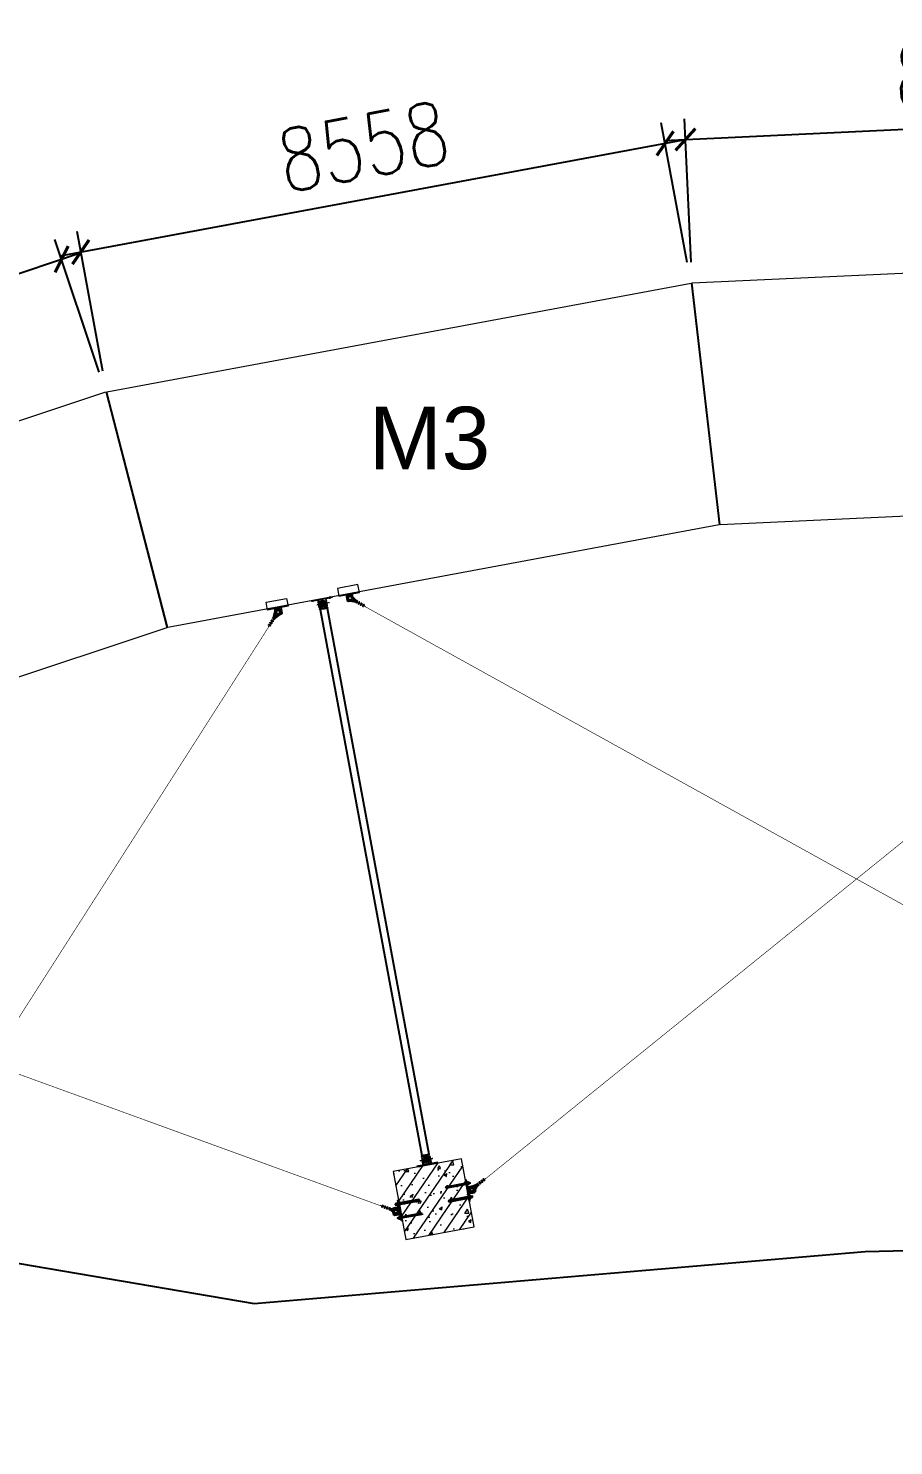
# Model space of a CAD drawing. Header units: millimetres. Extents: x 11827 to 862553, y 15071 to 134256.
# Drawn here: x 284095 to 296553, y 69347 to 89763 of the extents above; entities that cross this region are included whole.
import ezdxf

# ---------------------------------------------------------------- set-up
doc = ezdxf.new("R2010")
doc.units = ezdxf.units.MM
for name, pattern in [('CENTER', [2, 1.25, -0.25, 0.25, -0.25]), ('DASHDOT2', [12.7, 6.35, -3.175, 0, -3.175]), ('DASHED2', [9.525, 6.35, -3.175])]:
    doc.linetypes.add(name, pattern=pattern)
for name, color, linetype in [('BS-Annectent', 115, 'Continuous'), ('HR-dimension', 9, 'Continuous'), ('STEEL', 34, 'Continuous')]:
    doc.layers.add(name, color=color, linetype=linetype)
for name, color, linetype, lineweight in [('扣板', 7, 'Continuous', 9), ('文字标注', 220, 'Continuous', 18), ('结构', 52, 'Continuous', 18), ('铝主梁', 3, 'Continuous', 9)]:
    doc.layers.add(name, color=color, linetype=linetype, lineweight=lineweight)
doc.styles.add('HZTXT', font='txtw.shx', dxfattribs={"width": 0.8, "bigfont": 'hztxtw.shx'})
doc.styles.get("Standard").update_dxf_attribs({"font": 'arial.ttf'})
doc.dimstyles.new('DIM-300', dxfattribs={"dimscale": 300, "dimtxt": 3, "dimasz": 1, "dimexe": 1, "dimexo": 1, "dimgap": 1, "dimtad": 1, "dimdec": 0, "dimdsep": 46, "dimtxsty": 'HZTXT', "dimblk": 'ARCHTICK', "dimcen": 0, "dimdle": 1, "dimclrd": 9, "dimclre": 9, "dimclrt": 2, "dimadec": 1, "dimazin": 0, "dimtfac": 1, "dimtdec": 0, "dimtix": 1, "dimtmove": 2, "dimatfit": 3, "dimldrblk": 'ARCHTICK', "dimfxl": 10, "dimtolj": 1, "dimtzin": 0, "dimarcsym": 1})
pattern_1 = [(322.3042363, (-182477.9547, -50528.7565), (6.337899573, -0.8851938), [7.9375, -1.5875, 0, -1.5875])]
pattern_2 = [(322.3042363, (-55311.4466, 178520.0052), (6.337899573, -0.8851938), [7.9375, -1.5875, 0, -1.5875])]

# ---------------------------------------------------------------- blocks, each defined once
blk = doc.blocks.new('thwerg')
at = {"color": 252, "linetype": 'Continuous', "elevation": -32017, "flags": 128}
blk.add_lwpolyline([(106933, -30769), (107635, -30369), (114725, -28078), (119240, -25868), (122867, -24992), (126369, -24863), (131244, -25695), (140044, -24946), (146723, -24787), (160192, -25793), (172447, -28232), (182746, -30446)], dxfattribs=at)
blk = doc.blocks.new('_ArchTick')
at = {"color": 0, "linetype": 'ByBlock', "lineweight": 100, "const_width": 0.15}
blk.add_lwpolyline([(-0.5, -0.5), (0.5, 0.5)], dxfattribs=at)
blk = doc.blocks.new('*D719')
at = {"color": 9, "lineweight": -2, "transparency": 16777216}
for p, q in [((285114, 84810), (284478, 86722)), ((276168, 83639), (284857, 86532)), ((276995, 82106), (276358, 84018))]:
    blk.add_line(p, q, dxfattribs=at)
at = {"layer": 'Defpoints', "color": 0, "transparency": 16777216}
for p in [(284573, 86437), (285209, 84525, 29521), (277090, 81821, 29521)]:
    blk.add_point(p, dxfattribs=at)
at = {"color": 9, "lineweight": -2, "transparency": 16777216, "xscale": 300, "yscale": 300, "zscale": 300}
for p, rotation in [((284573, 86437), 18.41641743830171), ((276453, 83734), 198.4164174383017)]:
    blk.add_blockref('_ArchTick', p, dxfattribs=dict(at, rotation=rotation))
at = {"color": 2, "transparency": 16777216, "insert": (280276, 85797), "char_height": 900, "attachment_point": 5, "rotation": 18.4164, "style": 'HZTXT'}
blk.add_mtext('\\A1;8558', dxfattribs=at)
blk = doc.blocks.new('*D720')
at = {"color": 9, "lineweight": -2, "transparency": 16777216}
for p, q in [((293582, 86389), (293208, 88400)), ((284554, 86485), (293558, 88160)), ((285169, 84824), (284795, 86835))]:
    blk.add_line(p, q, dxfattribs=at)
at = {"layer": 'Defpoints', "color": 0, "transparency": 16777216}
for p in [(293263, 88105), (293637, 86094, 29521), (285224, 84529, 29521)]:
    blk.add_point(p, dxfattribs=at)
at = {"color": 9, "lineweight": -2, "transparency": 16777216, "xscale": 300, "yscale": 300, "zscale": 300}
for p, rotation in [((293263, 88105), 10.53744300750394), ((284849, 86540), 190.5374430075039)]:
    blk.add_blockref('_ArchTick', p, dxfattribs=dict(at, rotation=rotation))
at = {"color": 2, "transparency": 16777216, "insert": (288919, 88060), "char_height": 900, "attachment_point": 5, "rotation": 10.5374, "style": 'HZTXT'}
blk.add_mtext('\\A1;8558', dxfattribs=at)
blk = doc.blocks.new('*D721')
at = {"color": 9, "lineweight": -2, "transparency": 16777216}
for p, q in [((302187, 86792), (302091, 88858)), ((293256, 88148), (302404, 88573)), ((293638, 86395), (293542, 88461))]:
    blk.add_line(p, q, dxfattribs=at)
at = {"layer": 'Defpoints', "color": 0, "transparency": 16777216}
for p in [(302105, 88559), (302201, 86493, 29521), (293652, 86096, 29521)]:
    blk.add_point(p, dxfattribs=at)
at = {"color": 9, "lineweight": -2, "transparency": 16777216, "xscale": 300, "yscale": 300, "zscale": 300}
for p, rotation in [((302105, 88559), 2.658468576705857), ((293556, 88162), 182.6584685767059)]:
    blk.add_blockref('_ArchTick', p, dxfattribs=dict(at, rotation=rotation))
at = {"color": 2, "transparency": 16777216, "insert": (297796, 89109), "char_height": 900, "attachment_point": 5, "rotation": 2.6585, "style": 'HZTXT'}
blk.add_mtext('\\A1;8558', dxfattribs=at)
blk = doc.blocks.new('*U1466')
at = {"layer": '结构'}
h = blk.add_hatch(dxfattribs=at)
h.set_pattern_fill('ANSI36', color=252, angle=-82.6958)
h.set_pattern_definition(pattern_1)
h.paths.add_polyline_path([(-129, 51), (-150, 49), (-148, 37), (-127, 39)])
h.paths.add_polyline_path([(109, 82), (-111, 54), (-109, 42), (111, 70)])
h.paths.add_polyline_path([(148, 87), (127, 84), (129, 72), (150, 75)])
h.paths.add_polyline_path([(62, 64), (50, 62), (56, 15), (68, 17)])
h.paths.add_polyline_path([(73, -19), (61, -20), (64, -47), (76, -45)])
h.paths.add_polyline_path([(7, 56), (-5, 55), (1, 8), (13, 10)])
h.paths.add_polyline_path([(17, -26), (5, -27), (9, -54), (21, -53)])
h.paths.add_polyline_path([(-49, 49), (-61, 48), (-55, 1), (-43, 3)])
h.paths.add_polyline_path([(-38, -33), (-50, -34), (-47, -61), (-35, -60)])
h = blk.add_hatch(dxfattribs=at)
h.set_pattern_fill('ANSI36', color=252, angle=-82.6958)
h.set_pattern_definition(pattern_2)
h.paths.add_polyline_path([(39, 13), (36, 40), (24, 39), (27, 12)])
h.paths.add_polyline_path([(49, -64), (44, -22), (32, -24), (37, -66)])
h.paths.add_polyline_path([(77, -73), (76, -61), (-43, -76), (-42, -88)])
h.paths.add_polyline_path([(-5, -71), (-10, -29), (-22, -31), (-16, -72)])
h.paths.add_polyline_path([(-14, 6), (-18, 33), (-30, 32), (-26, 5)])
at = {"layer": '文字标注', "color": 1, "linetype": 'CENTER', "ltscale": 2}
for points in [[(-129, 51), (-111, 54), (-109, 42), (-127, 39)], [(-38, -33), (-50, -34), (-55, 1), (-43, 3)], [(-10, -29), (-22, -31), (-26, 5), (-14, 6)], [(17, -26), (5, -27), (1, 8), (13, 10)], [(44, -22), (32, -24), (27, 12), (39, 13)], [(61, -20), (73, -19), (68, 17), (56, 15)], [(127, 84), (109, 82), (111, 70), (129, 72)]]:
    blk.add_lwpolyline(points, close=True, dxfattribs=at)
for points in [[(-118, 36), (-119, 47), (-120, 57)], [(106, 4), (-84, -21)], [(120, 66), (119, 78), (118, 88)], [(74, 0), (-56, -17)]]:
    blk.add_lwpolyline(points, dxfattribs=at)
at = {"layer": '结构'}
for points in [[(-150, 49), (148, 87), (150, 75), (-148, 37), (-150, 49)], [(-49, 49), (-35, -60), (-47, -61), (-61, 48), (-49, 49)], [(-18, 33), (-5, -71), (-16, -72), (-30, 32), (-18, 33)], [(7, 56), (21, -53), (9, -54), (-5, 55), (7, 56)], [(36, 40), (49, -64), (37, -66), (24, 39), (36, 40)], [(50, 62), (64, -47), (76, -45), (62, 64), (50, 62)]]:
    blk.add_lwpolyline(points, dxfattribs=at)
blk.add_lwpolyline([(-43, -76), (76, -61), (77, -73), (-42, -88)], close=True, dxfattribs=at)
blk = doc.blocks.new('*U1467')
at = {"color": 0, "linetype": 'ByBlock', "lineweight": -2, "transparency": 16777216}
blk.add_blockref('*U1466', (0, 0), dxfattribs=at)
blk = doc.blocks.new('*U1468')
at = {"layer": '结构'}
h = blk.add_hatch(dxfattribs=at)
h.set_pattern_fill('ANSI36', color=252, angle=-82.6958)
h.set_pattern_definition(pattern_1)
h.paths.add_polyline_path([(-129, 51), (-150, 49), (-148, 37), (-127, 39)])
h.paths.add_polyline_path([(109, 82), (-111, 54), (-109, 42), (111, 70)])
h.paths.add_polyline_path([(148, 87), (127, 84), (129, 72), (150, 75)])
h.paths.add_polyline_path([(62, 64), (50, 62), (56, 15), (68, 17)])
h.paths.add_polyline_path([(73, -19), (61, -20), (64, -47), (76, -45)])
h.paths.add_polyline_path([(7, 56), (-5, 55), (1, 8), (13, 10)])
h.paths.add_polyline_path([(17, -26), (5, -27), (9, -54), (21, -53)])
h.paths.add_polyline_path([(-49, 49), (-61, 48), (-55, 1), (-43, 3)])
h.paths.add_polyline_path([(-38, -33), (-50, -34), (-47, -61), (-35, -60)])
h = blk.add_hatch(dxfattribs=at)
h.set_pattern_fill('ANSI36', color=252, angle=-82.6958)
h.set_pattern_definition(pattern_2)
h.paths.add_polyline_path([(39, 13), (36, 40), (24, 39), (27, 12)])
h.paths.add_polyline_path([(49, -64), (44, -22), (32, -24), (37, -66)])
h.paths.add_polyline_path([(77, -73), (76, -61), (-43, -76), (-42, -88)])
h.paths.add_polyline_path([(-5, -71), (-10, -29), (-22, -31), (-16, -72)])
h.paths.add_polyline_path([(-14, 6), (-18, 33), (-30, 32), (-26, 5)])
at = {"layer": '文字标注', "color": 1, "linetype": 'CENTER', "ltscale": 2}
for points in [[(-129, 51), (-111, 54), (-109, 42), (-127, 39)], [(-38, -33), (-50, -34), (-55, 1), (-43, 3)], [(-10, -29), (-22, -31), (-26, 5), (-14, 6)], [(17, -26), (5, -27), (1, 8), (13, 10)], [(44, -22), (32, -24), (27, 12), (39, 13)], [(61, -20), (73, -19), (68, 17), (56, 15)], [(127, 84), (109, 82), (111, 70), (129, 72)]]:
    blk.add_lwpolyline(points, close=True, dxfattribs=at)
for points in [[(-118, 36), (-119, 47), (-120, 57)], [(106, 4), (-84, -21)], [(120, 66), (119, 78), (118, 88)], [(74, 0), (-56, -17)]]:
    blk.add_lwpolyline(points, dxfattribs=at)
at = {"layer": '结构'}
for points in [[(-150, 49), (148, 87), (150, 75), (-148, 37), (-150, 49)], [(-49, 49), (-35, -60), (-47, -61), (-61, 48), (-49, 49)], [(-18, 33), (-5, -71), (-16, -72), (-30, 32), (-18, 33)], [(7, 56), (21, -53), (9, -54), (-5, 55), (7, 56)], [(36, 40), (49, -64), (37, -66), (24, 39), (36, 40)], [(50, 62), (64, -47), (76, -45), (62, 64), (50, 62)]]:
    blk.add_lwpolyline(points, dxfattribs=at)
blk.add_lwpolyline([(-43, -76), (76, -61), (77, -73), (-42, -88)], close=True, dxfattribs=at)
blk = doc.blocks.new('*U1465')
at = {"color": 0, "linetype": 'ByBlock', "lineweight": -2, "transparency": 16777216}
blk.add_blockref('*U1468', (0, 0), dxfattribs=at)
blk = doc.blocks.new('*U1444')
for points in [[(-42, 4000), (-42, -4000)], [(58, 4000), (58, -4000)]]:
    blk.add_lwpolyline(points)
at = {"rotation": 352.6957637374326}
blk.add_blockref('*U1465', (0, 4082), dxfattribs=at)
at = {"xscale": -1, "rotation": 187.3042362625675}
blk.add_blockref('*U1467', (0, -4082), dxfattribs=at)
blk = doc.blocks.new('*U1445')
at = {"color": 0, "linetype": 'ByBlock', "lineweight": -2, "transparency": 16777216}
blk.add_blockref('*U1444', (0, 0), dxfattribs=at)
blk = doc.blocks.new('*U1454')
at = {"layer": '结构'}
h = blk.add_hatch(dxfattribs=at)
h.set_pattern_fill('ANSI31', color=256, scale=50)
h.set_pattern_definition([(45, (-68008.16, -15146.68), (-112.2532, 112.2532), [])])
h.paths.add_polyline_path([(500, 500), (-500, 500), (-500, -500), (500, -500)])
h = blk.add_hatch(dxfattribs=at)
h.set_pattern_fill('AR-CONC', color=256, scale=2.5)
h.set_pattern_definition([(50, (-68008.16, -15146.68), (455.4617, -39.8477), [47.625, -523.875]), (355, (-68008.16, -15146.7), (-88.1086, 477.642), [38.1, -419.1015]), (100.45144, (-67970.2, -15150), (367.353, 437.7944), [40.475, -445.2256]), (46.1842, (-68008.16, -15019.7), (677.6976, -105.106), [71.4375, -785.8125]), (96.6356, (-67951.7, -15028.44), (593.5103, 618.5653), [60.7126, -667.839]), (351.1842, (-68008.16, -15019.7), (593.51, 618.565), [57.15, -628.649]), (21, (-67944.66, -15051.43), (379.036, -255.663), [47.625, -523.875]), (326, (-67944.66, -15051.43), (154.505, 460.47), [38.1, -419.1]), (71.45144, (-67913.07, -15072.74), (533.541, 204.807), [40.475, -445.2248]), (37.5, (-68008.16, -15146.68), (7.7215, 211.3876), [0, -414.02, 0, -425.45, 0, -420.6875]), (7.5, (-68008.16, -15146.68), (167.04916, 250.45144), [0, -242.57, 0, -404.495, 0, -160.3375]), (327.5, (-68149.76, -15146.68), (338.9765, -14.32186), [0, -158.75, 0, -495.3, 0, -657.225]), (317.5, (-68213.26, -15146.68), (370.323, 63.5662), [0, -206.375, 0, -328.93, 0, -466.725])])
h.paths.add_polyline_path([(500, 500), (-500, 500), (-500, -500), (500, -500)])
blk.add_lwpolyline([(-500, 500), (-500, -500), (500, -500), (500, 500), (-500, 500)], dxfattribs=at)
blk = doc.blocks.new('*U1455')
at = {"color": 0, "linetype": 'ByBlock', "lineweight": -2, "transparency": 16777216}
blk.add_blockref('*U1454', (0, 0), dxfattribs=at)
blk = doc.blocks.new('*U1397')
at = {"color": 7, "linetype": 'Continuous', "lineweight": 15}
for p, q in [((-9, 9), (-10, 8)), ((-10, 8), (-10, 1)), ((-10, 1), (-9, 0)), ((-9, 9), (9, 9)), ((-9, 0), (9, 0)), ((-5, 8), (-5, 1)), ((5, 8), (5, 1)), ((10, 8), (9, 9)), ((9, 0), (10, 1)), ((10, 8), (10, 1))]:
    blk.add_line(p, q, dxfattribs=at)
for centre, start, end in [((0, -8), 72.4233, 107.5767), ((0, 17), 252.4233, 287.5767)]:
    blk.add_arc(centre, 17.2, start, end, dxfattribs=at)
for points, knots in [([(-10, 8), (-10, 9), (-9, 9), (-8, 9), (-7, 9), (-6, 9), (-6, 9), (-5, 8)], [0, 0, 0, 0, 0.264534, 0.399289, 0.53507, 0.765405, 1, 1, 1, 1]), ([(-5, 1), (-6, 1), (-6, 0), (-7, 0), (-8, 0), (-9, 0), (-10, 1), (-10, 1)], [0, 0, 0, 0, 0.264534, 0.399289, 0.53507, 0.765405, 1, 1, 1, 1]), ([(5, 8), (6, 9), (6, 9), (7, 9), (8, 9), (9, 9), (10, 9), (10, 8)], [0, 0, 0, 0, 0.264536, 0.399814, 0.535067, 0.765403, 1, 1, 1, 1]), ([(10, 1), (10, 1), (9, 0), (8, 0), (7, 0), (6, 0), (6, 1), (5, 1)], [0, 0, 0, 0, 0.264536, 0.399814, 0.535067, 0.765403, 1, 1, 1, 1])]:
    blk.add_open_spline(points, degree=3, knots=knots, dxfattribs=at)
blk = doc.blocks.new('A$C72EA2C7E')
blk.add_line((-8, -6), (8, -6))
at = {"color": 7, "linetype": 'Continuous', "lineweight": 15}
for p, q in [((-5, -40), (-5, -6)), ((-4, -41), (-5, -40)), ((5, -40), (-5, -40)), ((-4, -41), (5, -41)), ((5, -6), (5, -40)), ((5, -40), (5, -41))]:
    blk.add_line(p, q, dxfattribs=at)
at = {"color": 7, "linetype": 'Continuous', "lineweight": 0}
for p, q in [((-4, -41), (-4, -6)), ((5, -41), (5, -6))]:
    blk.add_line(p, q, dxfattribs=at)
blk.add_arc((0, -8), 8, 17.4862, 162.5138)
at = {"extrusion": (0, 0, -1), "xscale": 0.9999974999999999, "yscale": 0.9999974999999999, "zscale": -0.9999974999999999}
blk.add_blockref('*U1397', (0, -39), dxfattribs=at)
blk = doc.blocks.new('A$C9fee1c81')
h = blk.add_hatch(color=1)
h.dxf.hatch_style = 1
h.paths.add_polyline_path([(-5929, 1837), (-6020, 1810, -1.447528), (-6016, 1887), (-5928, 1852)])
h.paths.add_polyline_path([(-5942, 1844), (-5942, 1845), (-5958, 1852), (-5957, 1855), (-6019, 1880, 1.452111), (-6022, 1817), (-5958, 1836), (-5959, 1839)], flags=16)
h = blk.add_hatch()
h.set_pattern_fill('ANSI38', color=253, scale=0.7, angle=-2.5)
h.set_pattern_definition([(42.5, (-384069.4044, 295980.6416), (-1.501499236, 1.638598881), []), (132.5, (-384069.4044, 295980.6416), (-4.641597354, 1.775698526), [5.55625, -3.33375])])
h.paths.add_polyline_path([(-5960, 1843), (-5958, 1836), (-6022, 1817, -1.452111), (-6019, 1880), (-5957, 1855), (-5958, 1852), (-5959, 1849), (-6022, 1873, 1.452111), (-6024, 1823)])
h = blk.add_hatch(color=1)
h.dxf.hatch_style = 1
h.paths.add_polyline_path([(7763, 1838), (7854, 1802, 1.406258), (7855, 1880), (7764, 1853)])
h.paths.add_polyline_path([(7794, 1850), (7793, 1854), (7857, 1873, -1.406258), (7856, 1809), (7792, 1835), (7777, 1845)], flags=16)
h = blk.add_hatch()
h.set_pattern_fill('ANSI38', color=253, scale=0.7, angle=-2.5)
h.set_pattern_definition([(42.5, (-373908.014, 296136.0442), (-1.501499236, 1.638598881), []), (132.5, (-373908.014, 296136.0442), (-4.641597354, 1.775698526), [5.55625, -3.33375])])
h.paths.add_polyline_path([(7795, 1841), (7792, 1835), (7854, 1810, 1.452111), (7857, 1873), (7793, 1854), (7794, 1850), (7795, 1847), (7859, 1866, -1.452111), (7857, 1816)])
at = {"color": 1, "linetype": 'DASHED2'}
for p, q in [((-6067, 1863), (-6068, 1845)), ((7901, 1850), (7900, 1829))]:
    blk.add_line(p, q, dxfattribs=at)
blk.add_line((-5933, 1849), (-5929, 1841))
at = {"color": 1}
for points in [[(-5929, 1837), (-6020, 1810, -1.447528), (-6016, 1887), (-5928, 1852)], [(-5958, 1852), (-5942, 1845), (-5942, 1844), (-5959, 1839), (-5958, 1836), (-6022, 1817, -1.452111), (-6019, 1880), (-5957, 1855)], [(7763, 1838), (7851, 1803, 1.447528), (7855, 1880), (7764, 1853)], [(7794, 1850), (7778, 1845), (7778, 1844), (7793, 1838), (7792, 1835), (7854, 1810, 1.452111), (7857, 1873), (7793, 1854)]]:
    blk.add_lwpolyline(points, format="xyb", close=True, dxfattribs=at)
for points in [[(-5929, 1841), (-6021, 1814, -1.449849), (-6018, 1883), (-5933, 1849)], [(-5958, 1836), (-6022, 1817, -1.452111), (-6019, 1880), (-5957, 1855)], [(-5958, 1836), (-6022, 1817, -1.452111), (-6019, 1880), (-5957, 1855)], [(7764, 1842), (7853, 1807, 1.449849), (7856, 1876), (7769, 1850)], [(7792, 1835), (7854, 1810, 1.452111), (7857, 1873), (7793, 1854)], [(7792, 1835), (7854, 1810, 1.452111), (7857, 1873), (7793, 1854)]]:
    blk.add_lwpolyline(points, format="xyb")
for points in [[(-5959, 1849), (-6022, 1873, 1.452111), (-6024, 1823), (-5960, 1843), (-5958, 1836), (-6022, 1817, -1.452111), (-6019, 1880), (-5957, 1855)], [(7795, 1847), (7859, 1866, -1.452111), (7857, 1816), (7795, 1841), (7792, 1835), (7854, 1810, 1.452111), (7857, 1873), (7793, 1854)]]:
    blk.add_lwpolyline(points, format="xyb", close=True)
at = {"color": 252}
for points in [[(-5959, 1849), (-6022, 1873, 1.452111), (-6024, 1823), (-5960, 1843), (-5958, 1836), (-6022, 1817, -1.452111), (-6019, 1880), (-5957, 1855)], [(7795, 1847), (7859, 1866, -1.452111), (7857, 1816), (7795, 1841), (7792, 1835), (7854, 1810, 1.452111), (7857, 1873), (7793, 1854)]]:
    blk.add_lwpolyline(points, format="xyb", close=True, dxfattribs=at)
at = {"color": 1, "const_width": 8.4}
for points in [[(-5937, 1841), (-5776, 1841)], [(-5935, 1849), (7780, 1850)], [(7779, 1842), (7610, 1841)]]:
    blk.add_lwpolyline(points, dxfattribs=at)
at = {"xscale": -0.7, "yscale": 0.7, "zscale": 0.7, "rotation": 179.9396936740553}
for p in [(-5920, 1833), (-5882, 1833), (-5846, 1833), (-5809, 1833), (7641, 1833), (7678, 1833), (7714, 1833), (7751, 1833)]:
    blk.add_blockref('A$C72EA2C7E', p, dxfattribs=at)
blk = doc.blocks.new('支座')
at = {"layer": '扣板', "color": 7}
blk.add_line((13512, 4747, 0), (13512, 5047, 0), dxfattribs=at)
at = {"layer": '扣板', "color": 7, "elevation": 0}
for points in [[(13405, 4747), (13405, 5047), (13520, 5047), (13520, 4747)], [(13600, 4947), (13620, 4927), (13620, 4867), (13600, 4847), (13520, 4847), (13520, 4947)], [(13560, 4932), (13520, 4932), (13520, 4922), (13560, 4922)], [(13560, 4862), (13520, 4862), (13520, 4872), (13560, 4872)]]:
    blk.add_lwpolyline(points, close=True, dxfattribs=at)
at = {"layer": '扣板', "color": 7}
blk.add_circle((13575, 4897, 0), 25, dxfattribs=at)
blk = doc.blocks.new('A$C97f6d51a')
at = {"color": 1, "linetype": 'DASHDOT2'}
blk.add_line((0, 313), (0, -47), dxfattribs=at)
at = {"layer": 'BS-Annectent'}
for p, q in [((-9, 282), (-9, 282)), ((-9, 281), (-9, 282)), ((-9, 282), (-9, 282)), ((-9, 279), (-8, 279)), ((-8, 278), (-9, 279)), ((-9, 279), (-8, 278)), ((-9, 275), (-7, 276)), ((-6, 274), (-9, 275)), ((-9, 275), (-7, 275)), ((-9, 272), (-6, 274)), ((-6, 270), (-9, 272)), ((-9, 272), (-4, 272)), ((-9, 269), (9, 268)), ((-9, 266), (9, 265)), ((-9, 263), (9, 262)), ((-9, 260), (9, 258)), ((-9, 257), (9, 255)), ((-9, 253), (9, 252)), ((-9, 250), (9, 249)), ((-9, 247), (9, 246)), ((-9, 244), (9, 243)), ((-9, 241), (9, 240)), ((-9, 238), (9, 236)), ((-9, 235), (9, 233)), ((-9, 231), (9, 230)), ((-9, 228), (9, 227)), ((-9, 225), (9, 224)), ((-9, 222), (9, 221)), ((-9, 219), (9, 218)), ((-9, 216), (9, 215)), ((-9, 213), (9, 211)), ((-9, 209), (9, 208)), ((-9, 206), (9, 205)), ((-6, 274), (-6, 274)), ((-6, 274), (-6, 274)), ((-6, 274), (-6, 274)), ((-6, 274), (-6, 274)), ((-6, 274), (-6, 274)), ((6, 270), (-6, 270)), ((4, 271), (9, 271)), ((6, 273), (5, 273)), ((6, 273), (5, 273)), ((6, 273), (9, 274)), ((6, 274), (9, 274)), ((9, 271), (6, 273)), ((6, 270), (9, 271)), ((7, 276), (9, 277)), ((9, 274), (7, 275)), ((9, 277), (8, 278)), ((8, 277), (9, 277)), ((9, 280), (9, 281)), ((9, 280), (9, 280)), ((9, 280), (9, 280)), ((-10, 6), (9, 4)), ((-10, 2), (-6, 4)), ((-6, 1), (-10, 2)), ((-10, 2), (9, 1)), ((-9, 203), (9, 202)), ((-9, 200), (9, 199)), ((-9, 197), (9, 196)), ((-9, 194), (9, 193)), ((-9, 191), (9, 189)), ((-9, 188), (9, 186)), ((-9, 184), (9, 183)), ((-9, 181), (9, 180)), ((-9, 178), (9, 177)), ((-9, 175), (9, 174)), ((-9, 172), (9, 171)), ((-9, 169), (9, 167)), ((-9, 166), (9, 164)), ((-9, 162), (9, 161)), ((-9, 159), (9, 158)), ((-9, 156), (9, 155)), ((-9, 153), (9, 152)), ((-9, 150), (9, 149)), ((-9, 147), (9, 146)), ((-9, 144), (9, 142)), ((-9, 140), (9, 139)), ((-9, 137), (9, 136)), ((-9, 134), (9, 133)), ((-9, 131), (9, 130)), ((-9, 128), (9, 127)), ((-9, 125), (9, 124)), ((-9, 122), (9, 120)), ((-9, 119), (9, 117)), ((-9, 115), (9, 114)), ((-9, 112), (9, 111)), ((-9, 109), (9, 108)), ((-9, 106), (9, 105)), ((-9, 103), (9, 102)), ((-9, 100), (9, 98)), ((-9, 97), (9, 95)), ((-9, 93), (9, 92)), ((-9, 90), (9, 89)), ((-9, 87), (9, 86)), ((-9, 84), (9, 83)), ((-9, 81), (9, 80)), ((-9, 78), (9, 76)), ((-9, 75), (9, 73)), ((-9, 71), (9, 70)), ((-9, 68), (9, 67)), ((-9, 65), (9, 64)), ((-9, 62), (9, 61)), ((-9, 59), (9, 58)), ((-9, 56), (9, 55)), ((-9, 53), (9, 51)), ((-9, 49), (9, 48)), ((-9, 46), (9, 45)), ((-9, 43), (9, 42)), ((-9, 40), (9, 39)), ((-9, 37), (9, 36)), ((-9, 34), (9, 33)), ((-9, 31), (9, 29)), ((-9, 28), (9, 26)), ((-9, 24), (9, 23)), ((-9, 21), (9, 20)), ((-9, 18), (9, 17)), ((-9, 15), (9, 14)), ((-9, 12), (9, 11)), ((-9, 9), (9, 7)), ((-8, 0), (-6, 1)), ((6, 147), (-6, 148)), ((6, 116), (-6, 117)), ((6, 3), (-6, 4)), ((2, 0), (-6, 1)), ((6, 147), (9, 149)), ((9, 1), (6, 3)), ((7, 0), (9, 1)), ((-16, -24), (-16, -11)), ((12, -9), (-12, -9)), ((12, -27), (-12, -27)), ((-9, -29), (-6, -28)), ((-6, -31), (-9, -29)), ((9, -30), (-9, -29)), ((-9, -32), (-6, -31)), ((-6, -34), (-9, -32)), ((9, -33), (-9, -32)), ((-9, -35), (-6, -34)), ((-6, -37), (-9, -35)), ((9, -37), (-9, -35)), ((-9, -38), (-6, -37)), ((-6, -40), (-9, -38)), ((9, -40), (-9, -38)), ((-8, -24), (-8, -11)), ((-6, -28), (-8, -27)), ((-7, -40), (-7, -43)), ((6, -29), (-6, -28)), ((6, -29), (-6, -28)), ((6, -32), (-6, -31)), ((6, -32), (-6, -31)), ((6, -35), (-6, -34)), ((6, -38), (-6, -37)), ((6, -38), (-6, -37)), ((6, -41), (-6, -40)), ((-5, -44), (5, -44)), ((-4, -40), (-4, -43)), ((-2, -9), (0, -4)), ((9, -27), (-1, -27)), ((0, -9), (2, -4)), ((4, -41), (4, -43)), ((6, -29), (9, -27)), ((9, -30), (6, -29)), ((6, -32), (9, -30)), ((9, -33), (6, -32)), ((6, -35), (9, -33)), ((9, -37), (6, -35)), ((6, -38), (9, -37)), ((9, -40), (6, -38)), ((6, -41), (9, -40)), ((7, -41), (7, -43)), ((8, -24), (8, -11)), ((9, -27), (8, -27)), ((16, -24), (16, -11))]:
    blk.add_line(p, q, dxfattribs=at)
blk.add_lwpolyline([(10, 0), (10, 300), (0, 306), (-10, 300), (-10, 0)], dxfattribs=at)
for points in [[(-19, -4), (-19, 0), (19, 0), (19, -4)], [(-15, -9), (15, -9), (15, -4), (-15, -4)]]:
    blk.add_lwpolyline(points, close=True, dxfattribs=at)
for points in [[(16, -11, 0.612824), (8, -11, 0.305874), (-8, -11, 0.612824), (-16, -11)], [(16, -24, -0.612824), (8, -24, -0.305874), (-8, -24, -0.612824), (-16, -24)], [(-7, -43, 0.516475), (-4, -43, 0.258238), (4, -43, 0.516475), (7, -43)]]:
    blk.add_lwpolyline(points, format="xyb", dxfattribs=at)
blk = doc.blocks.new('A$Ce460a15a')
at = {"layer": 'STEEL', "color": 22}
for points in [[(12, 150), (12, -150), (0, -150), (0, 150)], [(92, -50), (112, -30), (112, 30), (92, 50), (12, 50), (12, -50)], [(52, 35), (12, 35), (12, 25), (52, 25)], [(52, -35), (12, -35), (12, -25), (52, -25)]]:
    blk.add_lwpolyline(points, close=True, dxfattribs=at)
blk.add_circle((67, 0), 25, dxfattribs=at)
at = {"layer": 'HR-dimension', "xscale": -1, "rotation": 90}
blk.add_blockref('A$C97f6d51a', (12, 100), dxfattribs=at)
at = {"layer": 'HR-dimension', "rotation": 90.00000000000001}
blk.add_blockref('A$C97f6d51a', (12, -100), dxfattribs=at)

msp = doc.modelspace()

# ---------------------------------------------------------------- hatches: boundary and pattern name
h = msp.add_hatch(color=1)
h.dxf.hatch_style = 1
h.paths.add_polyline_path([(288819.54, 81515.41), (288753.72, 81583.58, 1.44752794), (288718.84, 81514.65), (288812.75, 81502)])
h.paths.add_polyline_path([(288803.98, 81515.4), (288803.55, 81514.54), (288786.72, 81516.81), (288786.35, 81513.32), (288719.76, 81522.3, -1.45211122), (288748.1, 81578.32), (288794.78, 81529.97), (288792.19, 81527.62)], flags=16)
h = msp.add_hatch()
h.set_pattern_fill('ANSI38', color=253, scale=0.7, angle=-211.805965)
h.set_pattern_definition([(193.19403514, (76498.4825, -226377.433), (0.507284543, -2.163831935), []), (283.19403514, (76498.4825, -226377.433), (3.17840102, -3.820379327), [5.55625, -3.33375])])
h.paths.add_polyline_path([(288789.8, 81525.45), (288794.78, 81529.97), (288748.1, 81578.32, 1.45211122), (288719.76, 81522.3), (288786.35, 81513.32), (288786.72, 81516.81), (288787.05, 81520.01), (288720.45, 81528.98, -1.45211122), (288743.13, 81573.8)])
h = msp.add_hatch(color=1)
h.dxf.hatch_style = 1
h.paths.add_polyline_path([(290554.02, 73107.96), (290466.34, 73072.03, 1.44752794), (290517.48, 73014.12), (290563.97, 73096.69)])
h.paths.add_polyline_path([(290548.28, 73093.5), (290548.92, 73092.78), (290540.59, 73077.98), (290543.69, 73076.36), (290510.72, 73017.81, -1.45211122), (290469.16, 73064.86), (290531.34, 73090.34), (290532.56, 73087.06)], flags=16)
h = msp.add_hatch()
h.set_pattern_fill('ANSI38', color=253, scale=0.7, angle=-143.514615)
h.set_pattern_definition([(261.4853852, (498075.2985, -238040.161), (2.19800389, -0.329067087), []), (351.4853852, (498075.2985, -238040.161), (4.725074868, 1.539869717), [5.55625, -3.33375])])
h.paths.add_polyline_path([(290533.69, 73084.05), (290531.34, 73090.34), (290469.16, 73064.86, 1.45211122), (290510.72, 73017.81), (290543.69, 73076.36), (290540.59, 73077.98), (290537.73, 73079.48), (290504.76, 73020.92, -1.45211122), (290471.52, 73058.57)])

# ---------------------------------------------------------------- linework, layer by layer
at = {"color": 1, "linetype": 'DASHED2'}
for p, q in [((288686.22, 81559.84, 29521), (288694.44, 81576.08, 29521)), ((290463.44, 73000.53, 29521), (290451.39, 73014.17, 29521))]:
    msp.add_line(p, q, dxfattribs=at)
for p, q in [((288809.25, 81506.71, 29521), (288817.37, 81511.61, 29521)), ((290558.31, 73095.18, 29521), (290556.75, 73104.54, 29521))]:
    msp.add_line(p, q)
at = {"color": 1, "const_width": 8.4, "elevation": 29521}
for points in [[(290557.02, 73094.05), (302584.2, 82816.47)], [(288807.72, 81507.48), (301889.24, 74254.94)], [(288810.42, 81515.13), (288950.68, 81436.58)], [(290550.91, 73099.39), (290675.77, 73200.65)]]:
    msp.add_lwpolyline(points, dxfattribs=at)
at = {"color": 1, "elevation": 29521}
for points in [[(288819.54, 81515.41), (288753.72, 81583.58, 1.44752794), (288718.84, 81514.65), (288812.75, 81502)], [(288786.72, 81516.81), (288803.55, 81514.54), (288803.98, 81515.4), (288792.19, 81527.62), (288794.78, 81529.97), (288748.1, 81578.32, 1.45211122), (288719.76, 81522.3), (288786.35, 81513.32)], [(290554.02, 73107.96), (290466.34, 73072.03, 1.44752794), (290517.48, 73014.12), (290563.97, 73096.69)], [(290540.59, 73077.98), (290548.92, 73092.78), (290548.28, 73093.5), (290532.56, 73087.06), (290531.34, 73090.34), (290469.16, 73064.86, 1.45211122), (290510.72, 73017.81), (290543.69, 73076.36)]]:
    msp.add_lwpolyline(points, format="xyb", close=True, dxfattribs=at)
at = {"elevation": 29521}
for points in [[(288817.37, 81511.61), (288750.66, 81580.71, 1.44984864), (288719.34, 81518.82), (288809.25, 81506.71)], [(288794.78, 81529.97), (288748.1, 81578.32, 1.45211122), (288719.76, 81522.3), (288786.35, 81513.32)], [(288794.78, 81529.97), (288748.1, 81578.32, 1.45211122), (288719.76, 81522.3), (288786.35, 81513.32)], [(290556.75, 73104.54), (290467.88, 73068.12, 1.44984864), (290513.79, 73016.13), (290558.31, 73095.18)], [(290531.34, 73090.34), (290469.16, 73064.86, 1.45211122), (290510.72, 73017.81), (290543.69, 73076.36)], [(290531.34, 73090.34), (290469.16, 73064.86, 1.45211122), (290510.72, 73017.81), (290543.69, 73076.36)]]:
    msp.add_lwpolyline(points, format="xyb", dxfattribs=at)
for points in [[(288787.05, 81520.01), (288720.45, 81528.98, -1.45211122), (288743.13, 81573.8), (288789.8, 81525.45), (288794.78, 81529.97), (288748.1, 81578.32, 1.45211122), (288719.76, 81522.3), (288786.35, 81513.32)], [(290537.73, 73079.48), (290504.76, 73020.92, -1.45211122), (290471.52, 73058.57), (290533.69, 73084.05), (290531.34, 73090.34), (290469.16, 73064.86, 1.45211122), (290510.72, 73017.81), (290543.69, 73076.36)]]:
    msp.add_lwpolyline(points, format="xyb", close=True, dxfattribs=at)
at = {"color": 252, "elevation": 29521}
for points in [[(288787.05, 81520.01), (288720.45, 81528.98, -1.45211122), (288743.13, 81573.8), (288789.8, 81525.45), (288794.78, 81529.97), (288748.1, 81578.32, 1.45211122), (288719.76, 81522.3), (288786.35, 81513.32)], [(290537.73, 73079.48), (290504.76, 73020.92, -1.45211122), (290471.52, 73058.57), (290533.69, 73084.05), (290531.34, 73090.34), (290469.16, 73064.86, 1.45211122), (290510.72, 73017.81), (290543.69, 73076.36)]]:
    msp.add_lwpolyline(points, format="xyb", close=True, dxfattribs=at)
at = {"layer": '铝主梁', "elevation": 29521}
for points in [[(293651.91, 86095.6), (302200.7, 86492.54), (302122.29, 82985.15), (294054.99, 82610.54), (293651.91, 86095.6)], [(285223.54, 84528.83), (293637.22, 86093.9), (294040.35, 82608.88), (286100.55, 81131.93), (285223.54, 84528.83)], [(277089.51, 81821.48), (285209.22, 84525.14), (286086.27, 81128.27), (278423.89, 78576.87), (277089.51, 81821.48)]]:
    msp.add_lwpolyline(points, dxfattribs=at)

# ---------------------------------------------------------------- block references
at = {"xscale": -1, "rotation": 100.5376402914959}
msp.add_blockref('支座', (291055.11, 95796.89, 29521), dxfattribs=at)
for name, p, rotation in [('支座', (280398.78, 93806.47, 29521), 280.5376402916058), ('*U1445', (289071.28, 77466.65, 29521), 10.54134206962912), ('*U1455', (289929.5, 72897.54, 29521), 10.54134206962879)]:
    msp.add_blockref(name, p, dxfattribs=dict(rotation=rotation))
at = {"xscale": 0.7, "yscale": 0.7, "zscale": 0.7}
for p, rotation in [((288829.19, 81514.27, 29521), 330.7189583982613), ((288861.77, 81496, 29521), 330.7189583982613), ((288893.25, 81478.35, 29521), 330.7189583982613), ((288925.73, 81460.14, 29521), 330.7189583982613), ((290558.65, 73116.51, 29521), 39.01030843071359), ((290587.68, 73140.02, 29521), 39.01030843071359), ((290615.72, 73162.74, 29521), 39.01030843071359), ((290644.65, 73186.18, 29521), 39.01030843071359)]:
    msp.add_blockref('A$C72EA2C7E', p, dxfattribs=dict(at, rotation=rotation))
msp.add_blockref('thwerg', (156101.09, 97087.72, 32017))
at = {"layer": 'HR-dimension'}
for name, p, rotation in [('A$C9fee1c81', (282883.47, 77264.67, 29521), 237.4176762937292), ('A$C9fee1c81', (284364.74, 76517.66, 29521), 159.9982588516061), ('A$Ce460a15a', (289451.54, 72732.97, 29521), 190.5413420696337)]:
    msp.add_blockref(name, p, dxfattribs=dict(at, rotation=rotation))
at = {"layer": 'HR-dimension', "xscale": -1, "rotation": 190.5413420696273}
msp.add_blockref('A$Ce460a15a', (290415.09, 73021.14, 29521), dxfattribs=at)

# ---------------------------------------------------------------- texts
msp.add_text('M3', height=900).set_placement((288998.28, 83411.34))

# ---------------------------------------------------------------- dimensions: what is measured, and where the dimension line sits
for p1, p2, distance, picture, middle in [((293651.91, 86095.6, 29521), (302200.7, 86492.54, 29521), 2068.35, '*D721', (297795.58, 89109.38)), ((285223.54, 84528.83, 29521), (293637.22, 86093.9, 29521), 2045.95, '*D720', (288919.06, 88060.16)), ((277089.51, 81821.48, 29521), (285209.22, 84525.14, 29521), 2015.4, '*D719', (280275.72, 85797.08))]:
    dim = msp.add_aligned_dim(p1=p1, p2=p2, distance=distance, dimstyle='DIM-300')
    dim.commit()
    dim.dimension.update_dxf_attribs({"geometry": picture, "text_midpoint": middle})

doc.saveas('drawing.dxf')
